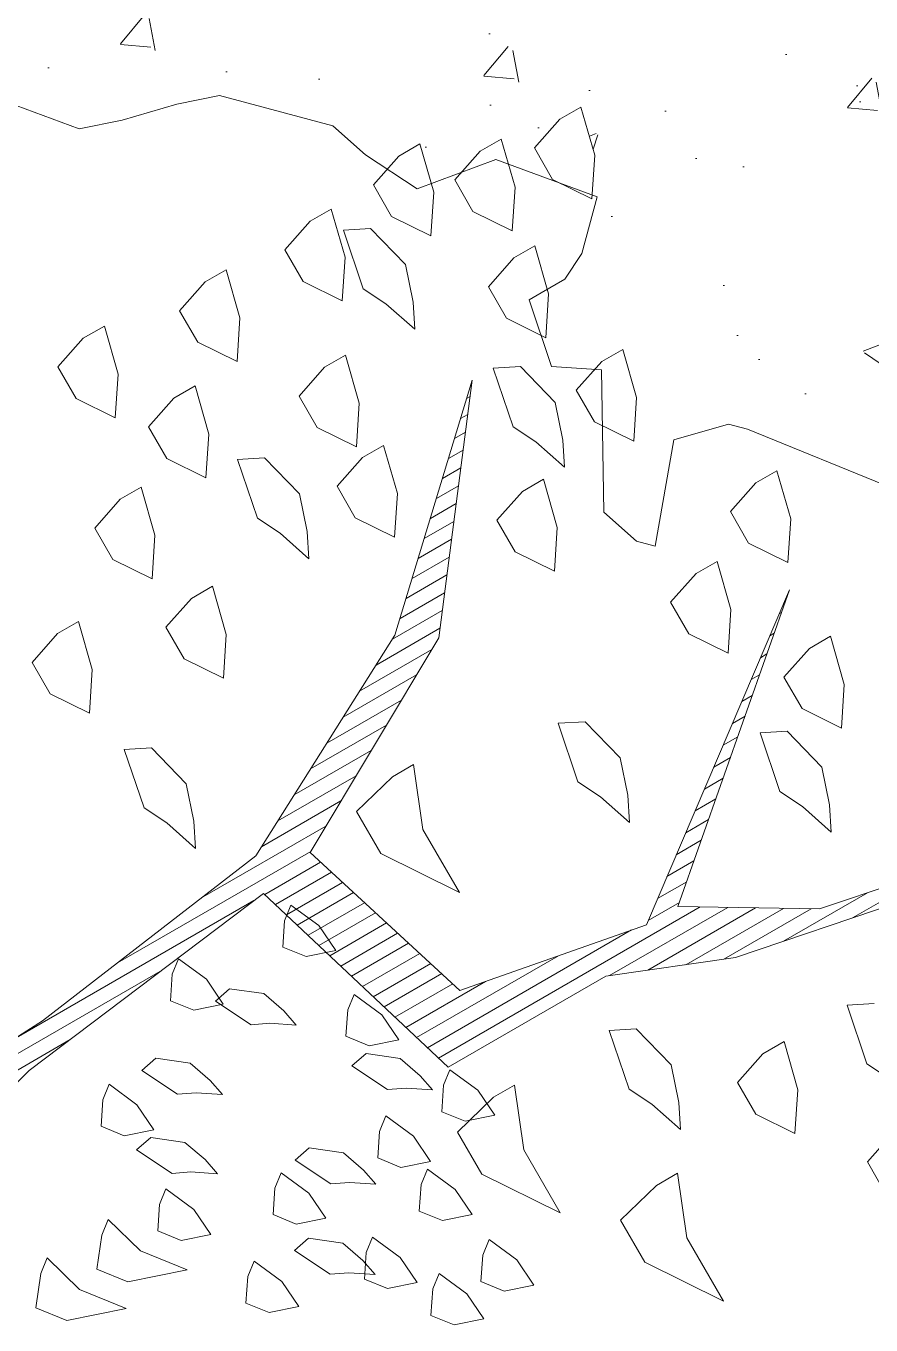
# Model space of a CAD drawing. Header units: metres. Extents: x 12093 to 20303, y 514 to 1412.
# Drawn here: x 19685.118 to 19685.965, y 710.756 to 712.058 of the extents above; entities that cross this region are included whole.
import ezdxf

# ---------------------------------------------------------------- set-up
doc = ezdxf.new("R2010")
doc.units = ezdxf.units.M
for name, color, linetype, lineweight in [('ARBOLES', 52, 'Continuous', 13), ('grass', 64, 'Continuous', 13), ('Layer2', 43, 'Continuous', 20), ('MANZANAS-ORIGINALES', 147, 'Continuous', 9)]:
    doc.layers.add(name, color=color, linetype=linetype, lineweight=lineweight)

# ---------------------------------------------------------------- blocks, each defined once
blk = doc.blocks.new('ghgfghgh')
at = {"layer": 'ARBOLES', "lineweight": 20}
for p, q in [((20002.04074, 664.91544), (20002.08954, 665.07659)), ((20002.08954, 665.07659), (20002.06837, 664.91366)), ((20002.08603, 665.06501), (20002.0882, 665.06626)), ((20002.08221, 665.05238), (20002.08673, 665.05499)), ((20002.07838, 665.03974), (20002.08527, 665.04372)), ((20002.07456, 665.02711), (20002.0838, 665.03245)), ((20002.07073, 665.01448), (20002.08234, 665.02118)), ((20002.06691, 665.00184), (20002.08087, 665.00991)), ((20002.06308, 664.98921), (20002.07941, 664.99864)), ((20002.05925, 664.97657), (20002.07795, 664.98737)), ((20002.05543, 664.96394), (20002.07648, 664.97609)), ((20002.0516, 664.95131), (20002.07502, 664.96482)), ((20002.04778, 664.93867), (20002.07355, 664.95355)), ((20002.19964, 664.73235), (20002.29011, 664.94416)), ((20002.29011, 664.94416), (20002.21959, 664.74387)), ((20002.04395, 664.92604), (20002.07209, 664.94228)), ((20002.03908, 664.9128), (20002.07062, 664.93101)), ((20002.02874, 664.89641), (20002.06916, 664.91974)), ((20001.9528, 664.77601), (20002.04074, 664.91544)), ((20002.06837, 664.91366), (20001.98707, 664.77807)), ((20002.0184, 664.88001), (20002.06397, 664.90632)), ((20002.00805, 664.86361), (20002.05441, 664.89038)), ((20001.99771, 664.84722), (20002.04485, 664.87443)), ((20001.98737, 664.83082), (20002.03529, 664.85849)), ((20001.97703, 664.81443), (20002.02573, 664.84255)), ((20001.96669, 664.79803), (20002.01617, 664.8266)), ((20001.95635, 664.78164), (20002.00661, 664.81066)), ((20001.91811, 664.74913), (20001.99705, 664.79471)), ((20001.86529, 664.70821), (20001.98749, 664.77877)), ((20001.81804, 664.67161), (20001.9528, 664.77601)), ((20001.95839, 664.75154), (20001.99372, 664.77194)), ((20001.98707, 664.77807), (20002.08174, 664.69088)), ((20001.96525, 664.74508), (20002.00068, 664.76553)), ((20002.30911, 664.74236), (20002.38328, 664.76745)), ((20002.32986, 664.73666), (20002.38305, 664.76737)), ((20001.97211, 664.73861), (20002.00764, 664.75913)), ((20002.20674, 664.74898), (20002.22512, 664.75959)), ((20001.79871, 664.65935), (20001.95154, 664.74759)), ((20001.95767, 664.75222), (20001.80961, 664.64015)), ((20002.07434, 664.64228), (20001.95767, 664.75222)), ((20001.97897, 664.73215), (20002.0146, 664.75272)), ((20001.98583, 664.72568), (20002.02155, 664.74631)), ((20002.20083, 664.73514), (20002.22052, 664.74651)), ((20002.36717, 664.74928), (20002.25592, 664.71165)), ((20002.28626, 664.72191), (20002.33945, 664.75262)), ((20001.99269, 664.71922), (20002.02851, 664.7399)), ((20002.06815, 664.64811), (20002.23359, 664.74363)), ((20002.17642, 664.7002), (20002.25114, 664.74333)), ((20002.20048, 664.70366), (20002.26868, 664.74304)), ((20002.21959, 664.74387), (20002.30911, 664.74236)), ((20002.22454, 664.70713), (20002.28623, 664.74274)), ((20002.2486, 664.71059), (20002.30377, 664.74245)), ((20001.99955, 664.71276), (20002.03547, 664.73349)), ((20002.08174, 664.69088), (20002.19964, 664.73235)), ((20002.00641, 664.70629), (20002.04243, 664.72709)), ((20002.06129, 664.65458), (20002.19031, 664.72907)), ((20002.01327, 664.69983), (20002.04938, 664.72068)), ((20002.02013, 664.69336), (20002.05634, 664.71427)), ((20002.05443, 664.66104), (20002.1441, 664.71281)), ((20002.02699, 664.6869), (20002.0633, 664.70786)), ((20002.25592, 664.71165), (20002.17407, 664.69986)), ((20001.62714, 664.54987), (20001.89351, 664.70366)), ((20002.03385, 664.68043), (20002.07026, 664.70145)), ((20002.04757, 664.6675), (20002.09789, 664.69656)), ((20002.17407, 664.69986), (20002.07434, 664.64228)), ((20002.04071, 664.67397), (20002.07721, 664.69505)), ((20001.6623, 664.57283), (20001.81804, 664.67161)), ((20001.63575, 664.54441), (20001.83547, 664.65973)), ((20001.80961, 664.64015), (20001.70247, 664.53397))]:
    blk.add_line(p, q, dxfattribs=at)
at = {"layer": 'grass'}
for p, q in [((20001.77711, 665.25909), (20001.84114, 665.23554)), ((20001.90283, 665.25098), (20001.92989, 665.25652)), ((20001.92989, 665.25652), (20002.00148, 665.23733)), ((20001.8682, 665.24107), (20001.90283, 665.25098)), ((20002.15829, 665.24927), (20002.14499, 665.24159)), ((20002.167, 665.21883), (20002.15829, 665.24927)), ((20001.84114, 665.23554), (20001.8682, 665.24107)), ((20002.14499, 665.24159), (20002.12888, 665.22342)), ((20002.00148, 665.23733), (20002.02215, 665.219)), ((20002.0565, 665.22596), (20002.0432, 665.21828)), ((20002.0652, 665.19552), (20002.0565, 665.22596)), ((20002.10791, 665.22905), (20002.09461, 665.22137)), ((20002.11661, 665.19861), (20002.10791, 665.22905)), ((20002.12888, 665.22342), (20002.1404, 665.20348)), ((20002.02215, 665.219), (20002.05475, 665.19748)), ((20002.0432, 665.21828), (20002.02709, 665.20012)), ((20002.05475, 665.19748), (20002.10451, 665.21612)), ((20002.09461, 665.22137), (20002.0785, 665.2032)), ((20002.10451, 665.21612), (20002.16854, 665.19257)), ((20002.16521, 665.19121), (20002.167, 665.21883)), ((20002.02709, 665.20012), (20002.03861, 665.18017)), ((20002.0785, 665.2032), (20002.09002, 665.18325)), ((20002.11483, 665.17099), (20002.11661, 665.19861)), ((20002.1404, 665.20348), (20002.16521, 665.19121)), ((20002.06342, 665.1679), (20002.0652, 665.19552)), ((20002.16854, 665.19257), (20002.15894, 665.15677)), ((20002.0005, 665.18476), (20001.9872, 665.17708)), ((20002.0092, 665.15433), (20002.0005, 665.18476)), ((20002.09002, 665.18325), (20002.11483, 665.17099)), ((20001.9872, 665.17708), (20001.97109, 665.15892)), ((20002.03861, 665.18017), (20002.06342, 665.1679)), ((20002.00817, 665.17146), (20002.02531, 665.17249)), ((20002.02072, 665.13438), (20002.00817, 665.17146)), ((20002.02531, 665.17249), (20002.04731, 665.14973)), ((20001.97109, 665.15892), (20001.98261, 665.13897)), ((20002.12916, 665.16153), (20002.11586, 665.15385)), ((20002.13787, 665.13109), (20002.12916, 665.16153)), ((20002.15894, 665.15677), (20002.14818, 665.14047)), ((20002.00742, 665.1267), (20002.0092, 665.15433)), ((20002.04731, 665.14973), (20002.05218, 665.12595)), ((20002.11586, 665.15385), (20002.09975, 665.13568)), ((20001.93401, 665.14637), (20001.92071, 665.1387)), ((20001.94271, 665.11594), (20001.93401, 665.14637)), ((20002.14818, 665.14047), (20002.13305, 665.13174)), ((20001.92071, 665.1387), (20001.9046, 665.12053)), ((20001.98261, 665.13897), (20002.00742, 665.1267)), ((20002.03505, 665.12492), (20002.02072, 665.13438)), ((20002.09975, 665.13568), (20002.11127, 665.11574)), ((20002.13305, 665.13174), (20002.12549, 665.12737)), ((20002.05321, 665.10881), (20002.03505, 665.12492)), ((20002.05218, 665.12595), (20002.05321, 665.10881)), ((20002.12549, 665.12737), (20002.13976, 665.08518)), ((20002.13608, 665.10347), (20002.13787, 665.13109)), ((20001.9046, 665.12053), (20001.91612, 665.10058)), ((20001.94093, 665.08831), (20001.94271, 665.11594)), ((20002.11127, 665.11574), (20002.13608, 665.10347)), ((20001.85703, 665.1108), (20001.84373, 665.10312)), ((20001.86574, 665.08036), (20001.85703, 665.1108)), ((20001.84373, 665.10312), (20001.82762, 665.08495)), ((20001.91612, 665.10058), (20001.94093, 665.08831)), ((20002.00948, 665.09243), (20001.99618, 665.08475)), ((20002.01818, 665.06199), (20002.00948, 665.09243)), ((20002.18468, 665.09606), (20002.17139, 665.08839)), ((20002.19339, 665.06563), (20002.18468, 665.09606)), ((20001.82762, 665.08495), (20001.83914, 665.06501)), ((20001.99618, 665.08475), (20001.98007, 665.06659)), ((20002.10284, 665.08427), (20002.11998, 665.0853)), ((20002.11538, 665.04719), (20002.10284, 665.08427)), ((20002.11998, 665.0853), (20002.14198, 665.06254)), ((20002.13976, 665.08518), (20002.17119, 665.08315)), ((20002.13976, 665.08518), (20002.13976, 665.08518)), ((20002.17139, 665.08839), (20002.15528, 665.07022)), ((20002.17119, 665.08315), (20002.17268, 664.99323)), ((20001.86395, 665.05274), (20001.86574, 665.08036)), ((20001.91434, 665.07296), (20001.90104, 665.06528)), ((20001.92304, 665.04252), (20001.91434, 665.07296)), ((20001.98007, 665.06659), (20001.99159, 665.04664)), ((20002.15528, 665.07022), (20002.1668, 665.05027)), ((20001.83914, 665.06501), (20001.86395, 665.05274)), ((20001.90104, 665.06528), (20001.88493, 665.04712)), ((20002.0164, 665.03437), (20002.01818, 665.06199)), ((20002.14198, 665.06254), (20002.14685, 665.03876)), ((20002.19161, 665.038), (20002.19339, 665.06563)), ((20002.1668, 665.05027), (20002.19161, 665.038)), ((20001.88493, 665.04712), (20001.89645, 665.02717)), ((20001.92126, 665.0149), (20001.92304, 665.04252)), ((20001.99159, 665.04664), (20002.0164, 665.03437)), ((20002.12971, 665.03773), (20002.11538, 665.04719)), ((20002.21689, 665.03893), (20002.25152, 665.04883)), ((20002.25152, 665.04883), (20002.26345, 665.04564)), ((20002.26345, 665.04564), (20002.35572, 665.00812)), ((20002.03354, 665.0354), (20002.02024, 665.02772)), ((20002.04225, 665.00496), (20002.03354, 665.0354)), ((20002.14788, 665.02162), (20002.12971, 665.03773)), ((20002.14685, 665.03876), (20002.14788, 665.02162)), ((20002.20528, 664.9717), (20002.21689, 665.03893)), ((20001.89645, 665.02717), (20001.92126, 665.0149)), ((20001.94121, 665.02642), (20001.95834, 665.02744)), ((20001.95375, 664.98933), (20001.94121, 665.02642)), ((20001.95834, 665.02744), (20001.98035, 665.00469)), ((20002.02024, 665.02772), (20002.00413, 665.00955)), ((20002.28216, 665.01936), (20002.26886, 665.01168)), ((20002.29087, 664.98893), (20002.28216, 665.01936)), ((20001.88034, 665.009), (20001.86704, 665.00133)), ((20001.88904, 664.97857), (20001.88034, 665.009)), ((20002.00413, 665.00955), (20002.01565, 664.98961)), ((20002.13458, 665.01394), (20002.12128, 665.00627)), ((20002.14329, 664.98351), (20002.13458, 665.01394)), ((20002.26886, 665.01168), (20002.25275, 664.99352)), ((20001.86704, 665.00133), (20001.85093, 664.98316)), ((20001.98035, 665.00469), (20001.98522, 664.9809)), ((20002.04047, 664.97734), (20002.04225, 665.00496)), ((20002.12128, 665.00627), (20002.10517, 664.9881)), ((20002.17268, 664.99323), (20002.19334, 664.9749)), ((20002.17268, 664.99323), (20002.17268, 664.99323)), ((20002.25275, 664.99352), (20002.26427, 664.97357)), ((20001.96808, 664.97987), (20001.95375, 664.98933)), ((20002.01565, 664.98961), (20002.04047, 664.97734)), ((20002.10517, 664.9881), (20002.11669, 664.96815)), ((20002.28909, 664.9613), (20002.29087, 664.98893)), ((20001.85093, 664.98316), (20001.86245, 664.96321)), ((20001.88726, 664.95094), (20001.88904, 664.97857)), ((20001.98624, 664.96376), (20001.96808, 664.97987)), ((20001.98522, 664.9809), (20001.98624, 664.96376)), ((20002.1415, 664.95588), (20002.14329, 664.98351)), ((20002.11669, 664.96815), (20002.1415, 664.95588)), ((20002.19334, 664.9749), (20002.20528, 664.9717)), ((20002.26427, 664.97357), (20002.28909, 664.9613)), ((20001.86245, 664.96321), (20001.88726, 664.95094)), ((20002.24432, 664.96205), (20002.23103, 664.95438)), ((20002.25303, 664.93162), (20002.24432, 664.96205)), ((20002.23103, 664.95438), (20002.21492, 664.93621)), ((20001.92538, 664.94635), (20001.91208, 664.93867)), ((20001.93408, 664.91592), (20001.92538, 664.94635)), ((20002.28949, 664.9427), (20002.28963, 664.94278)), ((20001.91208, 664.93867), (20001.89597, 664.92051)), ((20002.21492, 664.93621), (20002.22644, 664.91626)), ((20002.25125, 664.90399), (20002.25303, 664.93162)), ((20002.28358, 664.92887), (20002.28502, 664.9297)), ((20001.84072, 664.92407), (20001.82742, 664.91639)), ((20001.84943, 664.89364), (20001.84072, 664.92407)), ((20001.89597, 664.92051), (20001.90749, 664.90056)), ((20001.82742, 664.91639), (20001.81131, 664.89823)), ((20001.9323, 664.88829), (20001.93408, 664.91592)), ((20002.22644, 664.91626), (20002.25125, 664.90399)), ((20002.27767, 664.91503), (20002.28041, 664.91661)), ((20002.31596, 664.91476), (20002.30266, 664.90708)), ((20002.32466, 664.88432), (20002.31596, 664.91476)), ((20002.27176, 664.90119), (20002.27581, 664.90353)), ((20002.30266, 664.90708), (20002.28655, 664.88891)), ((20001.81131, 664.89823), (20001.82283, 664.87828)), ((20001.84765, 664.86601), (20001.84943, 664.89364)), ((20001.90749, 664.90056), (20001.9323, 664.88829)), ((20002.26585, 664.88735), (20002.2712, 664.89044)), ((20002.28655, 664.88891), (20002.29807, 664.86897)), ((20001.82283, 664.87828), (20001.84765, 664.86601)), ((20002.25994, 664.87352), (20002.26659, 664.87736)), ((20002.32288, 664.8567), (20002.32466, 664.88432)), ((20002.29807, 664.86897), (20002.32288, 664.8567)), ((20002.14384, 664.85971), (20002.16097, 664.86074)), ((20002.16097, 664.86074), (20002.18298, 664.83798)), ((20002.25403, 664.85968), (20002.26198, 664.86427)), ((20002.15638, 664.82263), (20002.14384, 664.85971)), ((20002.27147, 664.85361), (20002.28861, 664.85464)), ((20002.28402, 664.81653), (20002.27147, 664.85361)), ((20002.28861, 664.85464), (20002.31061, 664.83188)), ((20001.86965, 664.84325), (20001.88679, 664.84428)), ((20001.88679, 664.84428), (20001.90879, 664.82153)), ((20002.24812, 664.84584), (20002.25738, 664.85119)), ((20001.8822, 664.80617), (20001.86965, 664.84325)), ((20002.18298, 664.83798), (20002.18785, 664.8142)), ((20002.24221, 664.832), (20002.25277, 664.8381)), ((20002.05253, 664.83359), (20002.03924, 664.82591)), ((20002.05843, 664.79267), (20002.05253, 664.83359)), ((20002.31061, 664.83188), (20002.31548, 664.8081)), ((20001.90879, 664.82153), (20001.91366, 664.79774)), ((20002.03924, 664.82591), (20002.01648, 664.80391)), ((20002.17071, 664.81317), (20002.15638, 664.82263)), ((20002.2363, 664.81817), (20002.24816, 664.82502)), ((20002.18888, 664.79706), (20002.17071, 664.81317)), ((20002.18785, 664.8142), (20002.18888, 664.79706)), ((20002.23038, 664.80433), (20002.24355, 664.81193)), ((20002.29834, 664.80707), (20002.28402, 664.81653)), ((20001.89652, 664.79671), (20001.8822, 664.80617)), ((20002.01648, 664.80391), (20002.03183, 664.77731)), ((20002.31651, 664.79096), (20002.29834, 664.80707)), ((20002.31548, 664.8081), (20002.31651, 664.79096)), ((20001.91469, 664.7806), (20001.89652, 664.79671)), ((20001.91366, 664.79774), (20001.91469, 664.7806)), ((20002.22447, 664.79049), (20002.23895, 664.79885)), ((20002.08146, 664.75278), (20002.05843, 664.79267)), ((20002.21856, 664.77665), (20002.23434, 664.78576)), ((20002.03183, 664.77731), (20002.08146, 664.75278)), ((20002.21265, 664.76282), (20002.22973, 664.77268)), ((20001.97497, 664.74472), (20001.97096, 664.73492)), ((20001.99257, 664.73181), (20001.97497, 664.74472)), ((20001.97096, 664.73492), (20001.96985, 664.71821)), ((20002.00327, 664.71599), (20001.99257, 664.73181)), ((20001.96985, 664.71821), (20001.98456, 664.7122)), ((20001.98456, 664.7122), (20002.00327, 664.71599)), ((20001.90392, 664.71085), (20001.89991, 664.70104)), ((20001.92152, 664.69793), (20001.90392, 664.71085)), ((20001.89991, 664.70104), (20001.8988, 664.68434)), ((20001.93222, 664.68212), (20001.92152, 664.69793)), ((20001.92732, 664.68412), (20001.93622, 664.69192)), ((20001.93622, 664.69192), (20001.95783, 664.68881)), ((20001.95783, 664.68881), (20001.97053, 664.6779)), ((20002.01486, 664.68838), (20002.01085, 664.67857)), ((20002.03246, 664.67546), (20002.01486, 664.68838)), ((20001.8988, 664.68434), (20001.91351, 664.67833)), ((20001.91351, 664.67833), (20001.93222, 664.68212)), ((20001.94982, 664.6692), (20001.92732, 664.68412)), ((20002.32652, 664.68149), (20002.34366, 664.68252)), ((20002.33907, 664.6444), (20002.32652, 664.68149)), ((20001.97053, 664.6779), (20001.97833, 664.66899)), ((20002.01085, 664.67857), (20002.00974, 664.66187)), ((20002.04316, 664.65965), (20002.03246, 664.67546)), ((20001.96162, 664.6701), (20001.94982, 664.6692)), ((20001.97833, 664.66899), (20001.96162, 664.6701)), ((20002.17613, 664.66558), (20002.19327, 664.66661)), ((20002.18867, 664.6285), (20002.17613, 664.66558)), ((20002.19327, 664.66661), (20002.21527, 664.64385)), ((20002.00974, 664.66187), (20002.02445, 664.65586)), ((20002.02445, 664.65586), (20002.04316, 664.65965)), ((20002.28663, 664.65846), (20002.27333, 664.65078)), ((20002.29533, 664.62802), (20002.28663, 664.65846)), ((20001.88077, 664.64023), (20001.88968, 664.64803)), ((20001.88968, 664.64803), (20001.91129, 664.64491)), ((20002.01353, 664.64316), (20002.02244, 664.65096)), ((20002.02244, 664.65096), (20002.04405, 664.64784)), ((20002.04405, 664.64784), (20002.05675, 664.63693)), ((20002.27333, 664.65078), (20002.25722, 664.63261)), ((20001.90327, 664.62531), (20001.88077, 664.64023)), ((20001.91129, 664.64491), (20001.92399, 664.634)), ((20002.03604, 664.62824), (20002.01353, 664.64316)), ((20002.07546, 664.64072), (20002.07145, 664.63092)), ((20002.09306, 664.62781), (20002.07546, 664.64072)), ((20002.21527, 664.64385), (20002.22014, 664.62007)), ((20002.35339, 664.63495), (20002.33907, 664.6444)), ((20001.86006, 664.63153), (20001.85605, 664.62173)), ((20001.87766, 664.61862), (20001.86006, 664.63153)), ((20001.92399, 664.634), (20001.93179, 664.62509)), ((20002.05675, 664.63693), (20002.06455, 664.62802)), ((20002.07145, 664.63092), (20002.07034, 664.61421)), ((20002.11629, 664.63103), (20002.10299, 664.62336)), ((20002.12219, 664.59011), (20002.11629, 664.63103)), ((20002.25722, 664.63261), (20002.26874, 664.61267)), ((20001.91508, 664.6262), (20001.90327, 664.62531)), ((20001.93179, 664.62509), (20001.91508, 664.6262)), ((20002.04784, 664.62913), (20002.03604, 664.62824)), ((20002.06455, 664.62802), (20002.04784, 664.62913)), ((20002.10299, 664.62336), (20002.08023, 664.60135)), ((20002.10376, 664.612), (20002.09306, 664.62781)), ((20002.203, 664.61904), (20002.18867, 664.6285)), ((20002.29355, 664.6004), (20002.29533, 664.62802)), ((20001.85605, 664.62173), (20001.85494, 664.60502)), ((20001.88836, 664.60281), (20001.87766, 664.61862)), ((20002.07034, 664.61421), (20002.08505, 664.6082)), ((20002.22117, 664.60293), (20002.203, 664.61904)), ((20002.22014, 664.62007), (20002.22117, 664.60293)), ((20002.03493, 664.61153), (20002.03092, 664.60173)), ((20002.05253, 664.59862), (20002.03493, 664.61153)), ((20002.08505, 664.6082), (20002.10376, 664.612)), ((20002.26874, 664.61267), (20002.29355, 664.6004)), ((20001.85494, 664.60502), (20001.86965, 664.59901)), ((20001.86965, 664.59901), (20001.88836, 664.60281)), ((20001.87744, 664.59011), (20001.88635, 664.5979)), ((20001.88635, 664.5979), (20001.90796, 664.59479)), ((20002.03092, 664.60173), (20002.02981, 664.58502)), ((20002.06323, 664.5828), (20002.05253, 664.59862)), ((20002.08023, 664.60135), (20002.09559, 664.57476)), ((20002.35545, 664.60067), (20002.33934, 664.58251)), ((20001.89995, 664.57519), (20001.87744, 664.59011)), ((20001.90796, 664.59479), (20001.92066, 664.58388)), ((20001.97769, 664.58345), (20001.98659, 664.59125)), ((20001.98659, 664.59125), (20002.0082, 664.58814)), ((20002.14522, 664.55022), (20002.12219, 664.59011)), ((20001.92066, 664.58388), (20001.92846, 664.57497)), ((20002.00019, 664.56853), (20001.97769, 664.58345)), ((20002.0082, 664.58814), (20002.0209, 664.57722)), ((20002.02981, 664.58502), (20002.04451, 664.57901)), ((20002.04451, 664.57901), (20002.06323, 664.5828)), ((20002.33934, 664.58251), (20002.35086, 664.56256)), ((20001.91175, 664.57608), (20001.89995, 664.57519)), ((20001.92846, 664.57497), (20001.91175, 664.57608)), ((20001.96878, 664.57565), (20001.96477, 664.56585)), ((20001.98638, 664.56274), (20001.96878, 664.57565)), ((20002.0209, 664.57722), (20002.0287, 664.56832)), ((20002.06122, 664.5779), (20002.05721, 664.5681)), ((20002.07882, 664.56499), (20002.06122, 664.5779)), ((20002.09559, 664.57476), (20002.14522, 664.55022)), ((20002.21939, 664.57531), (20002.20609, 664.56763)), ((20002.22528, 664.53438), (20002.21939, 664.57531)), ((20001.89594, 664.56539), (20001.89193, 664.55558)), ((20001.91354, 664.55247), (20001.89594, 664.56539)), ((20001.96477, 664.56585), (20001.96366, 664.54914)), ((20002.012, 664.56943), (20002.00019, 664.56853)), ((20002.0287, 664.56832), (20002.012, 664.56943)), ((20002.05721, 664.5681), (20002.05611, 664.55139)), ((20002.08952, 664.54918), (20002.07882, 664.56499)), ((20002.20609, 664.56763), (20002.18333, 664.54563)), ((20001.99708, 664.54692), (20001.98638, 664.56274)), ((20001.89193, 664.55558), (20001.89082, 664.53888)), ((20001.92424, 664.53666), (20001.91354, 664.55247)), ((20001.96366, 664.54914), (20001.97837, 664.54313)), ((20002.05611, 664.55139), (20002.07081, 664.54538)), ((20002.07081, 664.54538), (20002.08952, 664.54918)), ((20001.85941, 664.546), (20001.85541, 664.53619)), ((20001.87991, 664.52618), (20001.85941, 664.546)), ((20001.97837, 664.54313), (20001.99708, 664.54692)), ((20002.18333, 664.54563), (20002.19869, 664.51903)), ((20001.85541, 664.53619), (20001.85229, 664.51459)), ((20001.89082, 664.53888), (20001.90553, 664.53287)), ((20001.90553, 664.53287), (20001.92424, 664.53666)), ((20001.97726, 664.52643), (20001.98617, 664.53422)), ((20001.98617, 664.53422), (20002.00777, 664.53111)), ((20002.02648, 664.5349), (20002.02248, 664.5251)), ((20002.04409, 664.52199), (20002.02648, 664.5349)), ((20002.10022, 664.53336), (20002.09621, 664.52356)), ((20002.11782, 664.52045), (20002.10022, 664.53336)), ((20002.24831, 664.49449), (20002.22528, 664.53438)), ((20001.90932, 664.51416), (20001.87991, 664.52618)), ((20001.99976, 664.51151), (20001.97726, 664.52643)), ((20002.00777, 664.53111), (20002.02047, 664.5202)), ((20002.02248, 664.5251), (20002.02137, 664.50839)), ((20001.82088, 664.52171), (20001.81688, 664.5119)), ((20001.84138, 664.50189), (20001.82088, 664.52171)), ((20001.95164, 664.51974), (20001.94764, 664.50993)), ((20001.96924, 664.50682), (20001.95164, 664.51974)), ((20002.02047, 664.5202), (20002.02827, 664.51129)), ((20002.05478, 664.50618), (20002.04409, 664.52199)), ((20002.09621, 664.52356), (20002.0951, 664.50685)), ((20002.12851, 664.50464), (20002.11782, 664.52045)), ((20002.19869, 664.51903), (20002.24831, 664.49449)), ((20001.81688, 664.5119), (20001.81376, 664.4903)), ((20001.85229, 664.51459), (20001.8719, 664.50657)), ((20001.8719, 664.50657), (20001.90932, 664.51416)), ((20001.94764, 664.50993), (20001.94653, 664.49323)), ((20002.01157, 664.5124), (20001.99976, 664.51151)), ((20002.02827, 664.51129), (20002.01157, 664.5124)), ((20002.02137, 664.50839), (20002.03607, 664.50238)), ((20002.06859, 664.51197), (20002.06458, 664.50217)), ((20002.08619, 664.49906), (20002.06859, 664.51197)), ((20001.87079, 664.48987), (20001.84138, 664.50189)), ((20001.97994, 664.49101), (20001.96924, 664.50682)), ((20002.03607, 664.50238), (20002.05478, 664.50618)), ((20002.06458, 664.50217), (20002.06347, 664.48546)), ((20002.0951, 664.50685), (20002.1098, 664.50084)), ((20002.1098, 664.50084), (20002.12851, 664.50464)), ((20001.94653, 664.49323), (20001.96123, 664.48722)), ((20001.96123, 664.48722), (20001.97994, 664.49101)), ((20002.09689, 664.48324), (20002.08619, 664.49906)), ((20001.81376, 664.4903), (20001.83337, 664.48228)), ((20001.83337, 664.48228), (20001.87079, 664.48987)), ((20002.06347, 664.48546), (20002.07818, 664.47945)), ((20002.07818, 664.47945), (20002.09689, 664.48324))]:
    blk.add_line(p, q, dxfattribs=at)

msp = doc.modelspace()

# ---------------------------------------------------------------- hatches: boundary and pattern name
at = {"layer": 'grass'}
h = msp.add_hatch(dxfattribs=at)
h.set_pattern_fill('AR-CONC', color=256, scale=0.002, style=0)
h.set_pattern_definition([(50, (19136.99335, 73.14804), (0.36436934, -0.03187817), [0.0381, -0.4191]), (355, (19136.99335, 73.14804), (-0.07048565, 0.38211329), [0.03048, -0.33528]), (100.451, (19137.0237, 73.1454), (0.293885, 0.35023338), [0.03238, -0.35618]), (46.1842, (19136.99335, 73.24964), (0.54215808, -0.08408466), [0.05715, -0.62865]), (96.6356, (19137.03853, 73.24264), (0.47480847, 0.4948511), [0.04857, -0.53427]), (351.184, (19136.99335, 73.24964), (0.4748092, 0.49485024), [0.04572, -0.50292]), (21, (19137.04415, 73.22424), (0.30322976, -0.20453104), [0.0381, -0.4191]), (326, (19137.04415, 73.22424), (0.12360406, 0.36837593), [0.03048, -0.33528]), (71.4514, (19137.06942, 73.2072), (0.42683298, 0.16384572), [0.03238, -0.35618]), (37.5, (19136.99335, 73.14804), (0.006177207, 0.169110078), [0, -0.331216, 0, -0.34036, 0, -0.33655]), (7.5, (19136.99335, 73.14804), (0.133639325, 0.20036115), [0, -0.194056, 0, -0.323596, 0, -0.12827]), (327.5, (19136.88007, 73.14804), (0.27118119, -0.011457488), [0, -0.127, 0, -0.39624, 0, -0.52578]), (317.5, (19136.82927, 73.14804), (0.29625836, 0.05085298), [0, -0.1651, 0, -0.263144, 0, -0.37338])])
h.paths.add_polyline_path([(19686.4587, 711.9478, 0.057313), (19685.2603, 712.2977), (19685.251, 712.2419), (19684.9095, 712.2992), (19684.9172, 712.3453, 0.015111), (19684.588, 712.3703), (19684.5945, 711.9848), (19684.6468, 712.0044), (19684.7585, 712.0049), (19684.7876, 712.0377), (19684.8563, 712.0294), (19685.0267, 711.9838), (19685.0387, 711.9907), (19685.0696, 711.9925), (19685.1711, 711.9552), (19685.2141, 711.964), (19685.269, 711.9797), (19685.3119, 711.9885), (19685.4255, 711.958), (19685.4582, 711.929), (19685.4799, 711.9146), (19685.4916, 711.9278), (19685.5127, 711.94), (19685.5241, 711.9001), (19685.5543, 711.9114), (19685.5732, 711.9327), (19685.5942, 711.9449), (19685.6014, 711.9198), (19685.6464, 711.9032), (19685.6275, 711.936), (19685.6531, 711.9648), (19685.6741, 711.977), (19685.688, 711.9287), (19685.6854, 711.8889), (19685.6904, 711.887), (19685.6752, 711.8303), (19685.6581, 711.8044), (19685.6404, 711.7942), (19685.6418, 711.7895), (19685.6389, 711.7457), (19685.6341, 711.7481), (19685.6448, 711.7167), (19685.6879, 711.7139), (19685.6949, 711.7218), (19685.716, 711.734), (19685.7298, 711.6857), (19685.727, 711.6419), (19685.6955, 711.6575), (19685.697, 711.5709), (19685.7297, 711.5418), (19685.7487, 711.5367), (19685.7671, 711.6434), (19685.822, 711.6591), (19685.8409, 711.654), (19685.9873, 711.5945), (19685.9974, 711.6324), (19686.0075, 711.6702), (19686.2144, 711.5337), (19686.2282, 711.5097), (19686.225, 711.4598), (19686.2079, 711.434), (19686.2615, 711.3689), (19686.3044, 711.3777), (19686.3353, 711.3795), (19686.3508, 711.3693), (19686.3701, 711.3804), (19686.3785, 711.3511), (19686.387, 711.3454), (19686.4425, 711.2494), (19686.4374, 711.2305), (19686.4896, 711.0847), (19686.4954, 711.0843)])

# ---------------------------------------------------------------- linework, layer by layer
at = {"layer": 'Layer2'}
for radius, start, end in [(5.5636, 35.6384, 80.2878), (5.4636, 35.6239, 80.2843)]:
    msp.add_arc((19684.3383, 706.9124), radius, start, end, dxfattribs=at)
at = {"layer": 'MANZANAS-ORIGINALES'}
for centre, radius, start, end in [((19642.9649, 406.1238), 312.5579, 76.773768, 83.875567), ((19642.9645, 406.1205), 312.4112, 76.773437, 83.903051)]:
    msp.add_arc(centre, radius, start, end, dxfattribs=at)

# ---------------------------------------------------------------- block references
at = {"layer": 'Defpoints', "lineweight": 20, "xscale": 1.586003757394792, "yscale": 1.586003757394792, "zscale": 1.586003757394792}
msp.add_blockref('ghgfghgh', (-12037.8241, -343.1109), dxfattribs=at)

doc.saveas('drawing.dxf')
